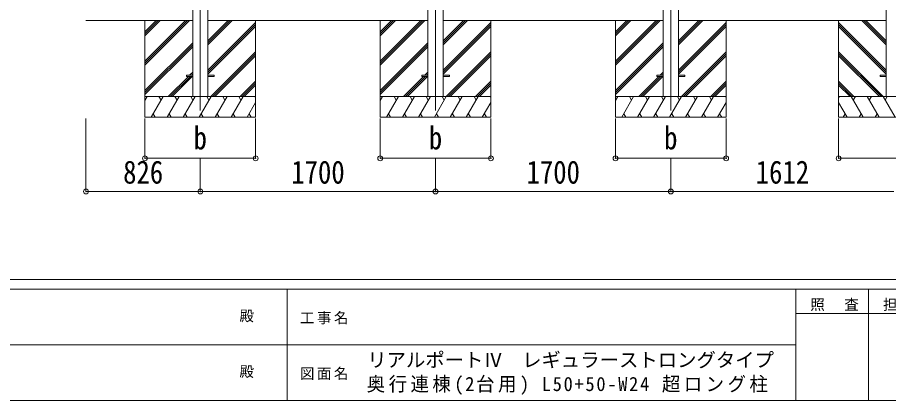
# Model space of a CAD drawing. Units: millimetres at full size, sheet at 1:35. Extents: x -9783 to 9892, y -6828 to 6752.
# Drawn here: x -2418 to 3877, y -6828 to -4057 of the extents above; entities that cross this region are included whole.
import ezdxf
from ezdxf.enums import TextEntityAlignment as Align

# ---------------------------------------------------------------- set-up
doc = ezdxf.new("R2010")
doc.units = ezdxf.units.MM
doc.header["$LTSCALE"] = 35
doc.header["$PDMODE"] = 32
doc.header["$PDSIZE"] = 35
for name, color, linetype, lineweight in [('0-0_0', 7, 'Continuous', 9), ('0-1_本体', 4, 'Continuous', 9), ('0-2_部品', 7, 'Continuous', 9), ('0-8_PARTS2', 2, 'Continuous', 9), ('0-A_寸法', 6, 'Continuous', 9), ('F-0_240', 7, 'Continuous', 9)]:
    doc.layers.add(name, color=color, linetype=linetype, lineweight=lineweight)
doc.styles.add('ＭＳ ゴシック', font='')
doc.styles.get('ＭＳ ゴシック').set_extended_font_data('MS Gothic')

msp = doc.modelspace()

# ---------------------------------------------------------------- linework, layer by layer
at = {"layer": '0-0_0'}
for p, q in [((-1922.83, -4079.84), (-1151.83, -4079.84)), ((-1496.83, -4079.84), (-1496.83, -4779.83)), ((-1496.83, -4374.01), (-1202.65, -4079.84)), ((-1496.83, -4388.15), (-1188.51, -4079.84)), ((-1496.83, -4402.3), (-1174.37, -4079.84)), ((-1496.83, -4190.17), (-1386.5, -4079.84)), ((-1496.83, -4176.02), (-1400.64, -4079.84)), ((-1496.83, -4161.88), (-1414.79, -4079.84)), ((-1041.83, -4079.84), (548.17, -4079.84)), ((-1041.83, -4255.67), (-866, -4079.84)), ((-1041.83, -4241.52), (-880.14, -4079.84)), ((-1041.83, -4227.38), (-894.29, -4079.84)), ((-696.83, -4079.84), (-696.83, -4779.83)), ((203.17, -4079.84), (203.17, -4779.83)), ((203.17, -4374.01), (497.35, -4079.84)), ((203.17, -4388.15), (511.49, -4079.84)), ((203.17, -4402.3), (525.63, -4079.84)), ((203.17, -4190.17), (313.5, -4079.84)), ((203.17, -4176.02), (299.36, -4079.84)), ((203.17, -4161.88), (285.21, -4079.84)), ((658.17, -4079.84), (2248.17, -4079.84)), ((658.17, -4255.67), (834, -4079.84)), ((658.17, -4241.52), (819.86, -4079.84)), ((658.17, -4227.38), (805.71, -4079.84)), ((1003.17, -4079.84), (1003.17, -4779.83)), ((1903.17, -4079.84), (1903.17, -4779.83)), ((1903.17, -4374.01), (2197.35, -4079.84)), ((1903.17, -4388.15), (2211.49, -4079.84)), ((1903.17, -4402.3), (2225.63, -4079.84)), ((1903.17, -4190.17), (2013.5, -4079.84)), ((1903.17, -4176.02), (1999.36, -4079.84)), ((1903.17, -4161.88), (1985.21, -4079.84)), ((2358.17, -4079.84), (3129.17, -4079.84)), ((2358.17, -4255.67), (2534, -4079.84)), ((2358.17, -4241.52), (2519.86, -4079.84)), ((2358.17, -4227.38), (2505.71, -4079.84)), ((2703.17, -4079.84), (2703.17, -4779.83)), ((3860.17, -4079.84), (3089.17, -4079.84)), ((3515.17, -4079.84), (3515.17, -4779.83)), ((3860.17, -4255.67), (3684.34, -4079.84)), ((3860.17, -4241.52), (3698.48, -4079.84)), ((3860.17, -4227.38), (3712.62, -4079.84)), ((-1041.83, -4439.51), (-696.83, -4094.51)), ((-1041.83, -4453.65), (-696.83, -4108.66)), ((-1041.83, -4467.8), (-696.83, -4122.8)), ((658.17, -4439.51), (1003.17, -4094.51)), ((658.17, -4453.65), (1003.17, -4108.66)), ((658.17, -4467.8), (1003.17, -4122.8)), ((2358.17, -4439.51), (2703.17, -4094.51)), ((2358.17, -4453.65), (2703.17, -4108.66)), ((2358.17, -4467.8), (2703.17, -4122.8)), ((3860.17, -4439.51), (3515.17, -4094.51)), ((3860.17, -4453.65), (3515.17, -4108.66)), ((3860.17, -4467.8), (3515.17, -4122.8)), ((-1496.83, -4586.14), (-1151.83, -4241.15)), ((-1496.83, -4600.29), (-1151.83, -4255.29)), ((-1496.83, -4614.43), (-1151.83, -4269.43)), ((203.17, -4586.14), (548.17, -4241.15)), ((203.17, -4600.29), (548.17, -4255.29)), ((203.17, -4614.43), (548.17, -4269.43)), ((1903.17, -4586.14), (2248.17, -4241.15)), ((1903.17, -4600.29), (2248.17, -4255.29)), ((1903.17, -4614.43), (2248.17, -4269.43)), ((-1020.02, -4629.83), (-696.83, -4306.65)), ((-1005.88, -4629.83), (-696.83, -4320.79)), ((-991.74, -4629.83), (-696.83, -4334.93)), ((679.98, -4629.83), (1003.17, -4306.65)), ((694.12, -4629.83), (1003.17, -4320.79)), ((708.26, -4629.83), (1003.17, -4334.93)), ((2379.98, -4629.83), (2703.17, -4306.65)), ((2394.12, -4629.83), (2703.17, -4320.79)), ((2408.26, -4629.83), (2703.17, -4334.93)), ((3838.36, -4629.83), (3515.17, -4306.65)), ((3824.22, -4629.83), (3515.17, -4320.79)), ((3810.07, -4629.83), (3515.17, -4334.93)), ((-1173.89, -4475.34), (-1151.83, -4453.28)), ((-1159.75, -4475.34), (-1151.83, -4467.42)), ((526.11, -4475.34), (548.17, -4453.28)), ((540.25, -4475.34), (548.17, -4467.42)), ((2226.11, -4475.34), (2248.17, -4453.28)), ((2240.25, -4475.34), (2248.17, -4467.42)), ((-1328.39, -4629.83), (-1182.89, -4484.34)), ((-1314.25, -4629.83), (-1168.75, -4484.34)), ((-1300.11, -4629.83), (-1154.61, -4484.34)), ((-807.89, -4629.83), (-696.83, -4518.78)), ((371.61, -4629.83), (517.11, -4484.34)), ((385.75, -4629.83), (531.25, -4484.34)), ((399.89, -4629.83), (545.39, -4484.34)), ((892.11, -4629.83), (1003.17, -4518.78)), ((2071.61, -4629.83), (2217.11, -4484.34)), ((2085.75, -4629.83), (2231.25, -4484.34)), ((2099.89, -4629.83), (2245.39, -4484.34)), ((2592.11, -4629.83), (2703.17, -4518.78)), ((3626.23, -4629.83), (3515.17, -4518.78)), ((-793.75, -4629.83), (-696.83, -4532.92)), ((-779.61, -4629.83), (-696.83, -4547.06)), ((906.25, -4629.83), (1003.17, -4532.92)), ((920.39, -4629.83), (1003.17, -4547.06)), ((2606.25, -4629.83), (2703.17, -4532.92)), ((2620.39, -4629.83), (2703.17, -4547.06)), ((3612.08, -4629.83), (3515.17, -4532.92)), ((3597.94, -4629.83), (3515.17, -4547.06)), ((-696.83, -4629.83), (-1496.83, -4629.83)), ((-1496.83, -4657.34), (-1480.95, -4629.83)), ((-1452.09, -4779.83), (-1365.48, -4629.83)), ((-1380.48, -4655.82), (-1395.48, -4629.83)), ((-1336.62, -4779.83), (-1250.01, -4629.83)), ((-1265.02, -4655.82), (-1280.02, -4629.83)), ((-1221.15, -4779.83), (-1134.54, -4629.83)), ((-1149.54, -4655.82), (-1164.55, -4629.83)), ((-1105.68, -4779.83), (-1019.07, -4629.83)), ((-1034.07, -4655.82), (-1049.08, -4629.83)), ((-990.21, -4779.83), (-903.6, -4629.83)), ((-918.6, -4655.82), (-933.6, -4629.83)), ((-874.74, -4779.83), (-788.13, -4629.83)), ((-818.13, -4629.83), (-803.13, -4655.82)), ((-702.66, -4629.83), (-696.83, -4639.93)), ((1003.17, -4629.83), (203.17, -4629.83)), ((203.17, -4657.34), (219.05, -4629.83)), ((247.91, -4779.83), (334.52, -4629.83)), ((319.52, -4655.82), (304.52, -4629.83)), ((363.38, -4779.83), (449.99, -4629.83)), ((434.98, -4655.82), (419.98, -4629.83)), ((478.85, -4779.83), (565.46, -4629.83)), ((550.46, -4655.82), (535.45, -4629.83)), ((594.32, -4779.83), (680.93, -4629.83)), ((665.93, -4655.82), (650.92, -4629.83)), ((709.79, -4779.83), (796.4, -4629.83)), ((781.4, -4655.82), (766.4, -4629.83)), ((825.26, -4779.83), (911.87, -4629.83)), ((881.87, -4629.83), (896.87, -4655.82)), ((997.34, -4629.83), (1003.17, -4639.93)), ((2703.17, -4629.83), (1903.17, -4629.83)), ((1903.17, -4657.34), (1919.05, -4629.83)), ((1947.91, -4779.83), (2034.52, -4629.83)), ((2019.52, -4655.82), (2004.52, -4629.83)), ((2063.38, -4779.83), (2149.99, -4629.83)), ((2134.98, -4655.82), (2119.98, -4629.83)), ((2178.85, -4779.83), (2265.46, -4629.83)), ((2250.46, -4655.82), (2235.45, -4629.83)), ((2294.32, -4779.83), (2380.93, -4629.83)), ((2365.93, -4655.82), (2350.92, -4629.83)), ((2409.79, -4779.83), (2496.4, -4629.83)), ((2481.4, -4655.82), (2466.4, -4629.83)), ((2525.26, -4779.83), (2611.87, -4629.83)), ((2581.87, -4629.83), (2596.87, -4655.82)), ((2697.34, -4629.83), (2703.17, -4639.93)), ((3515.17, -4629.83), (4315.17, -4629.83)), ((3521, -4629.83), (3515.17, -4639.93)), ((3693.07, -4779.83), (3606.47, -4629.83)), ((3636.47, -4629.83), (3621.47, -4655.82)), ((3808.54, -4779.83), (3721.94, -4629.83)), ((3736.94, -4655.82), (3751.94, -4629.83)), ((3924.01, -4779.83), (3837.41, -4629.83)), ((3852.41, -4655.82), (3867.41, -4629.83)), ((-759.27, -4779.83), (-696.83, -4671.7)), ((940.73, -4779.83), (1003.17, -4671.7)), ((2640.73, -4779.83), (2703.17, -4671.7)), ((3577.6, -4779.83), (3515.17, -4671.7)), ((-1496.83, -4779.83), (-696.83, -4779.83)), ((-1437.09, -4753.86), (-1422.09, -4779.83)), ((-1321.62, -4753.86), (-1306.62, -4779.83)), ((-1206.15, -4753.85), (-1191.15, -4779.83)), ((-1090.68, -4753.85), (-1075.68, -4779.83)), ((-975.21, -4753.86), (-960.21, -4779.83)), ((-859.74, -4753.86), (-844.74, -4779.83)), ((-744.27, -4753.86), (-729.27, -4779.83)), ((203.17, -4779.83), (1003.17, -4779.83)), ((262.91, -4753.86), (277.91, -4779.83)), ((378.38, -4753.86), (393.38, -4779.83)), ((493.85, -4753.85), (508.85, -4779.83)), ((609.32, -4753.85), (624.32, -4779.83)), ((724.79, -4753.86), (739.79, -4779.83)), ((840.26, -4753.86), (855.26, -4779.83)), ((955.73, -4753.86), (970.73, -4779.83)), ((1903.17, -4779.83), (2703.17, -4779.83)), ((1962.91, -4753.86), (1977.91, -4779.83)), ((2078.38, -4753.86), (2093.38, -4779.83)), ((2193.85, -4753.85), (2208.85, -4779.83)), ((2309.32, -4753.85), (2324.32, -4779.83)), ((2424.79, -4753.86), (2439.79, -4779.83)), ((2540.26, -4753.86), (2555.26, -4779.83)), ((2655.73, -4753.86), (2670.73, -4779.83)), ((4315.17, -4779.83), (3515.17, -4779.83)), ((3562.6, -4753.86), (3547.6, -4779.83)), ((3678.07, -4753.86), (3663.07, -4779.83)), ((3793.54, -4753.86), (3778.54, -4779.83))]:
    msp.add_line(p, q, dxfattribs=at)
at = {"layer": '0-1_本体'}
for p, q in [((-1151.83, -1149.84), (-1151.83, -4629.83)), ((-1041.83, -1149.84), (-1041.83, -4629.83)), ((548.17, -1149.84), (548.17, -4629.83)), ((658.17, -1149.84), (658.17, -4629.83)), ((2248.17, -1149.84), (2248.17, -4629.83)), ((2358.17, -1149.84), (2358.17, -4629.83)), ((3860.17, -1149.84), (3860.17, -4629.83))]:
    msp.add_line(p, q, dxfattribs=at)
at = {"layer": '0-2_部品', "color": 4}
for p, q in [((-1196.83, -4475.34), (-1196.83, -4484.34)), ((-1151.83, -4475.34), (-1196.83, -4475.34)), ((-1151.83, -4484.34), (-1196.83, -4484.34)), ((-996.83, -4475.34), (-1041.83, -4475.34)), ((-996.83, -4484.34), (-1041.83, -4484.34)), ((-996.83, -4475.34), (-996.83, -4484.34)), ((503.17, -4475.34), (503.17, -4484.34)), ((548.17, -4475.34), (503.17, -4475.34)), ((548.17, -4484.34), (503.17, -4484.34)), ((703.17, -4475.34), (658.17, -4475.34)), ((703.17, -4484.34), (658.17, -4484.34)), ((703.17, -4475.34), (703.17, -4484.34)), ((2203.17, -4475.34), (2203.17, -4484.34)), ((2248.17, -4475.34), (2203.17, -4475.34)), ((2248.17, -4484.34), (2203.17, -4484.34)), ((2403.17, -4475.34), (2358.17, -4475.34)), ((2403.17, -4484.34), (2358.17, -4484.34)), ((2403.17, -4475.34), (2403.17, -4484.34)), ((3815.17, -4475.34), (3815.17, -4484.34)), ((3815.17, -4475.34), (3860.17, -4475.34)), ((3815.17, -4484.34), (3860.17, -4484.34))]:
    msp.add_line(p, q, dxfattribs=at)
at = {"layer": '0-8_PARTS2'}
for p, q in [((-1096.83, -1183.7), (-1096.83, -4729.83)), ((603.17, -1183.7), (603.17, -4729.83)), ((2303.17, -1183.7), (2303.17, -4729.83))]:
    msp.add_line(p, q, dxfattribs=at)
at = {"layer": '0-A_寸法'}
for p, q in [((-1922.83, -5316.2), (-1922.83, -4787.25)), ((-1496.83, -5076.22), (-1496.83, -4787.25)), ((-696.83, -5076.22), (-696.83, -4787.25)), ((203.17, -5076.22), (203.17, -4787.25)), ((1003.17, -5076.22), (1003.17, -4787.25)), ((1903.17, -5076.22), (1903.17, -4787.25)), ((2703.17, -5076.22), (2703.17, -4787.25)), ((3515.17, -5076.22), (3515.17, -4787.25)), ((-1496.83, -5076.22), (-696.83, -5076.22)), ((-1096.83, -5316.2), (-1096.83, -5076.22)), ((203.17, -5076.22), (1003.17, -5076.22)), ((603.17, -5316.2), (603.17, -5076.22)), ((1903.17, -5076.22), (2703.17, -5076.22)), ((2303.17, -5316.2), (2303.17, -5076.22)), ((4315.17, -5076.22), (3515.17, -5076.22)), ((-1922.83, -5316.2), (-1096.83, -5316.2)), ((-1096.83, -5316.2), (603.17, -5316.2)), ((2303.17, -5316.2), (603.17, -5316.2)), ((2303.17, -5316.2), (3915.17, -5316.2))]:
    msp.add_line(p, q, dxfattribs=at)
for p in [(-1496.83, -5076.22), (-696.83, -5076.22), (203.17, -5076.22), (1003.17, -5076.22), (1903.17, -5076.22), (2703.17, -5076.22), (3515.17, -5076.22), (-1922.83, -5316.2), (-1096.83, -5316.2), (603.17, -5316.2), (2303.17, -5316.2)]:
    msp.add_point(p, dxfattribs=at)
at = {"layer": 'F-0_240', "color": 5}
for p, q in [((-9783.03, -5953.1), (9396.97, -5953.1)), ((-9783.03, -6023.1), (6285.75, -6023.1)), ((-469.25, -6023.1), (-469.25, -6828.1)), ((3205.75, -6023.1), (3205.75, -6828.1)), ((3730.75, -6023.1), (3730.75, -6828.1)), ((3205.75, -6198.1), (5305.75, -6198.1)), ((-3969.25, -6425.6), (3205.75, -6425.6)), ((-9783.03, -6828.1), (9396.97, -6828.1))]:
    msp.add_line(p, q, dxfattribs=at)

# ---------------------------------------------------------------- texts
at = {"layer": '0-A_寸法', "color": 7, "style": 'ＭＳ ゴシック', "width": 0.85}
for s, p in [('b', (-1144.96, -5061.85)), ('b', (555.04, -5061.85)), ('b', (2255.04, -5061.85)), ('826', (-1654.21, -5309.2)), ('1700', (-439.33, -5309.2)), ('1700', (1260.67, -5309.2)), ('1612', (2916.67, -5309.2))]:
    msp.add_text(s, height=166.8, dxfattribs=at).set_placement(p, align=Align.BOTTOM_LEFT)
at = {"layer": 'F-0_240', "style": 'ＭＳ ゴシック'}
for s, height, p in [('殿', 76.98, (-814.24, -6276.85)), ('リアルポートⅣ\u3000レギュラーストロングタイプ', 102.6, (109.35, -6616.22)), ('殿', 76.98, (-814.24, -6679.35))]:
    msp.add_text(s, height=height, dxfattribs=at).set_placement(p, align=Align.BOTTOM_LEFT)
at = {"layer": 'F-0_240', "attachment_point": 7, "style": 'ＭＳ ゴシック'}
for s, insert, char_height in [('\\T1.17;照\u3000査', (3310.76, -6180.6), 76.98), ('\\T1.17;担\u3000当', (3835.76, -6180.6), 76.98), ('\\T1.17;工事名', (-376.96, -6276.85), 76.98), ('\\T1.17;図面名', (-376.96, -6679.35), 76.98), ('\\T1.19;\\W0.95;奥行連棟(2台用)\\~L50+50-W24\\~超ロング柱', (105.77, -6786.55), 102.6)]:
    msp.add_mtext(s, dxfattribs=dict(at, insert=insert, char_height=char_height))

doc.saveas('drawing.dxf')
